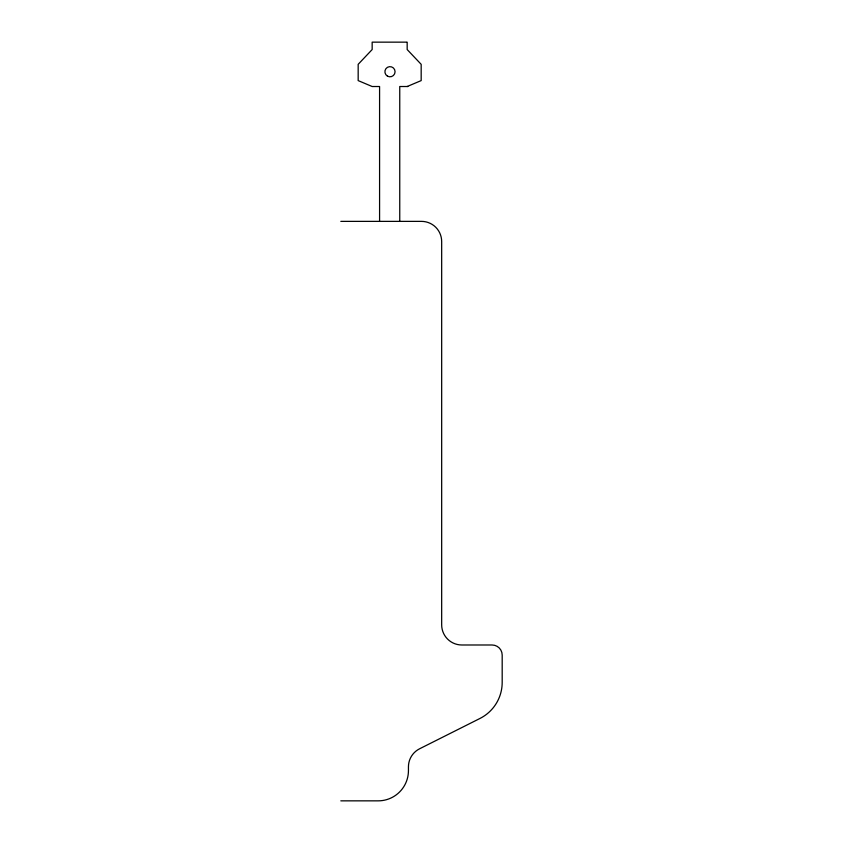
<?xml version="1.0" encoding="UTF-8"?>
<svg xmlns="http://www.w3.org/2000/svg" width="843" height="843" viewBox="0 0 843 843"><rect width="100%" height="100%" fill="white"/><g stroke="black" fill="none" stroke-linecap="round" stroke-linejoin="round"><path stroke-width="1.26" d="M407.169 86.513L421.173 80.601L421.173 64.331L407.169 49.547L407.169 42.15M406.537 42.15L372.163 42.15L372.163 49.547L358.17 64.331L358.17 80.601L372.163 86.513L379.582 86.513L379.582 221.372M407.801 86.513L399.751 86.513L399.751 221.372M340.814 221.372L421.5 221.372A20.169 20.169 0 0 1 441.669 241.541L441.669 624.821A20.169 20.169 0 0 0 461.848 644.99L492.101 644.99A10.084 10.084 0 0 1 502.186 655.074L502.186 682.409A40.348 40.348 0 0 1 479.962 718.457L419.561 748.805A20.169 20.169 0 0 0 408.444 766.835L408.444 770.586A30.264 30.264 0 0 1 378.18 800.85L340.814 800.85M387.443 76.133A5.09 5.09 0 0 0 395.072 71.729A5.09 5.09 0 0 0 387.443 67.324A5.09 5.09 0 0 0 387.443 76.133"/></g></svg>
